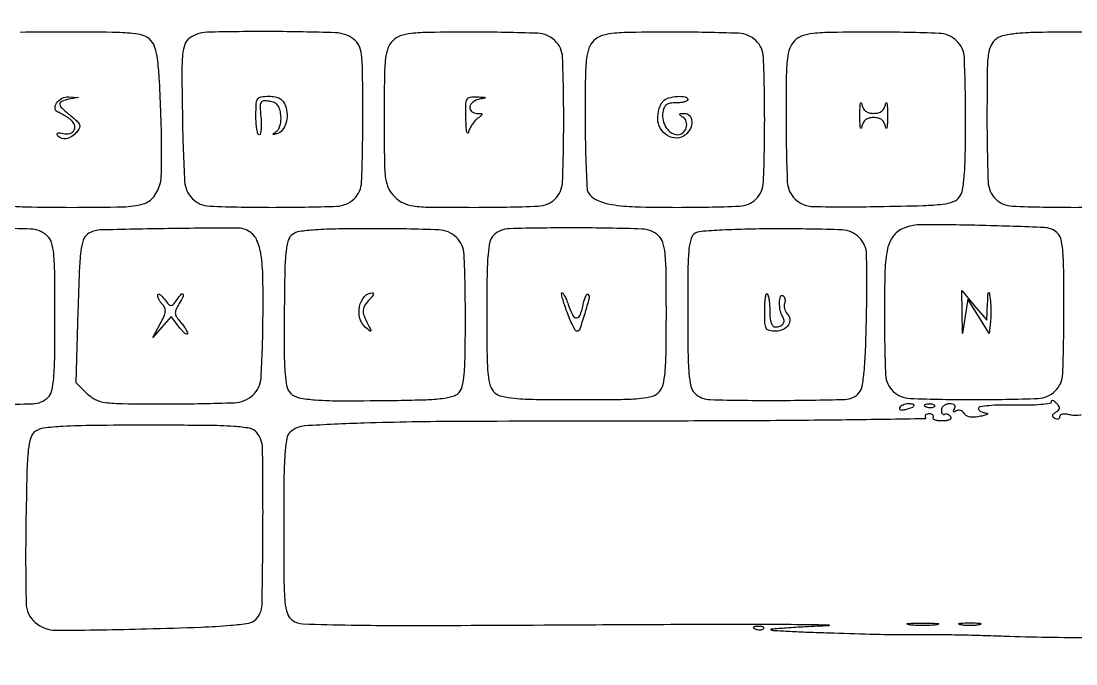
# Model space of a CAD drawing. Extents: x 7 to 700, y 0 to 284.
# Drawn here: x 153.1 to 399.8, y 0.1 to 150.6 of the extents above; entities that cross this region are included whole.
import ezdxf

# ---------------------------------------------------------------- set-up
doc = ezdxf.new("R2010")
doc.units = 0
doc.header["$MEASUREMENT"] = 0

msp = doc.modelspace()

# ---------------------------------------------------------------- linework, layer by layer
for points in [[(443.859376, 283.971217, 0.000339), (384.181771, 283.882304, 0.000007), (330.149611, 283.764399, 0.674481), (330.083333, 283.599332, 0.171923), (331.054457, 283.159456, 0.001577), (339.0721, 282.503456, 0.005603), (347.70319, 281.921895, 0.005312), (356.5, 281.521803, -0.00051), (361.441736, 281.344583, -0.000199), (368.2625, 281.090291, -0.000197), (375.64166, 280.809318, -0.000246), (382.5, 280.542089, 0.004444), (391.383916, 280.270619, 0.000965), (406.725, 279.967884, 0.001006)], [(148.338677, 107.639633, 0.032239), (154.131317, 107.127405, 0.005936), (164.86283, 107, 0.005395), (176.942316, 107.130332, 0.061657), (181.646035, 107.815927, 0.166047), (184.105663, 109.487792, 0.100035), (185.640384, 112.703311, 0.055343), (185.868749, 114.380458, 0.004667), (185.93616, 118.751171, 0.006155), (185.903623, 123.980228, 0.004721), (185.743804, 129.692024, 0.004251), (185.389177, 137.409845, 0.021256), (184.970128, 141.719794, 0.03844), (184.37942, 144.408418, 0.111066), (183.446931, 146.058641, 0.130055), (181.776374, 147.144977, 0.05528), (179.14359, 147.699172, 0.02193), (174.448921, 147.94901, 0.002329), (163.5, 148, 0.002456), (152.825452, 147.947572, 0.02052)], [(401.001326, 58.3757, -0.050634), (399.717358, 58.254797, -0.059723), (398.507285, 58.408816, 0.032851), (397.479153, 58.596144, 0.073045), (396.6855, 58.571307, 0.123082), (396.188359, 58.348075, 0.22988), (396, 57.960035, -0.122191), (395.911812, 57.604561, -0.18776), (395.674888, 57.399579, -0.150903), (395.316577, 57.384342, -0.074268), (394.893237, 57.565983, -0.077204), (394.473772, 57.924834, -0.220194), (394.371769, 58.285602, -0.171082), (394.577068, 58.66427, -0.045414), (395.134878, 59.083359, 0.05041), (395.75984, 59.562721, 0.193447), (395.961785, 59.998924, 0.172288), (395.816026, 60.487696, 0.038607), (395.241641, 61.158359, 0.036567), (394.764026, 61.570794, 0.102426), (394.365079, 61.756206, 0.239822), (394.113212, 61.694612, 0.218754), (394.001182, 61.45, -0.374199), (393.671312, 61.069997, -0.012968), (391.567988, 60.829532, -0.018004), (388.843026, 60.687996, -0.009881), (385.501182, 60.700932, 0.009873), (382.156762, 60.713931, 0.018036), (379.432135, 60.572323, 0.01303), (377.330754, 60.331608, 0.373746), (377, 59.950932, 0.17214), (377.132047, 59.578752, 0.085319), (377.514063, 59.244581, 0.068566), (378.080497, 58.997347, 0.051828), (378.75, 58.881685, -0.119513), (379.1028, 58.770459, -0.557018), (379.104687, 58.599885, -0.072739), (378.562855, 58.357781, -0.01343), (377.5, 58.088508, -0.031364), (376.124053, 57.868486, -0.065607), (375.042329, 57.906546, -0.089513), (374.236678, 58.195843, -0.12422), (373.68854, 58.727855, 0.081797), (373.295973, 59.178724, 0.092165), (372.794363, 59.457576, 0.10072), (372.263337, 59.523114, 0.119466), (371.784031, 59.366524, -0.035505), (371.369475, 59.149332, -0.340386), (371.188127, 59.194587, -0.28369), (371.163993, 59.399528, -0.029494), (371.404508, 59.845492, 0.118633), (371.56069, 60.320902, 0.22285), (371.422254, 60.691741, 0.146455), (370.974038, 60.927448, 0.048361), (370.225684, 61, 0.075368), (369.502676, 60.890394, 0.088961), (368.889211, 60.572297, 0.100709), (368.479113, 60.09925, 0.129084), (368.333333, 59.543989, 0.052244), (368.388271, 59.019649, 0.113411), (368.557827, 58.654426, 0.18716), (368.808341, 58.504173, 0.182949), (369.097568, 58.560301, -0.132021), (369.437411, 58.662103, -0.100584), (369.821818, 58.595337, -0.087971), (370.192454, 58.369141, -0.073577), (370.489919, 58.016312, -0.248009), (370.516663, 57.619914, -0.171595), (370.20112, 57.287069, -0.084384), (369.502387, 57.067994, -0.033877), (368.5, 57, -0.030433), (367.531466, 57.059005, -0.063983), (366.802303, 57.244792, -0.122632), (366.421001, 57.517768, -0.325574), (366.396994, 57.833333, 0.156081), (366.475617, 58.149258, 0.191391), (366.345951, 58.421875, 0.128073), (366.003629, 58.606168, 0.059847), (365.5, 58.666667, 0.059847), (364.996371, 58.606168, 0.128073), (364.654049, 58.421875, 0.191391), (364.524383, 58.149258, 0.156081), (364.603006, 57.833333, -0.5826), (364.415644, 57.491574, -0.000202), (346.222846, 57.23946, -0.002067), (325.741588, 57.04863, -0.001224), (301.309017, 56.981849, 0.000978), (255.802969, 56.879883, 0.006652), (233.330468, 56.486552, 0.007196), (219.470355, 55.859696, 0.176809), (216, 54.353072, 0.163708), (215.195558, 52.832731, 0.023495), (214.785587, 49.288217, 0.014507), (214.556048, 43.429602, 0.002537), (214.5, 32.383674, 0.001823), (214.546458, 19.642822, 0.02083), (214.792218, 14.62587, 0.058219), (215.356678, 11.936829, 0.154698), (216.5, 10.36931, 0.151376), (219.009858, 9.50067, 0.004467), (230.306594, 9.231939, 0.004607), (248.651012, 9.128568, 0.000609), (287.5, 9.314949, -0.000769), (313.03953, 9.429312, -0.001844), (331.971875, 9.41513, -0.004038), (341.997326, 9.28967, -0.967597), (342, 9.073077, 0.00231), (336.506955, 8.798756, 0.004288), (332.053125, 8.517374, 0.00218), (328.516073, 8.247936, 0.824739), (328.5, 8.103885, 0.061615), (329.247595, 7.968195, 0.001396), (332.878125, 7.773117, 0.003115), (337.137603, 7.582769, 0.002102), (342, 7.416291, 0.000199), (351.610241, 7.131523, 0.003219), (354.84883, 7.057712, 0.004585), (357.776518, 7.036696, 0.000601), (364, 7.056579, -0.004548), (367.67568, 7.039308, -0.001853), (372.675, 6.951813, -0.001833), (378.047902, 6.818156, -0.002338), (383, 6.653622, 0.006393), (393.086423, 6.400363, 0.000877), (414.116968, 6.178205, 0.000686)]]:
    msp.add_lwpolyline(points, format="xyb")
for points in [[(192.453461, 146.589628, 0.149952), (191.377532, 145.149774, 0.064215), (190.857915, 142.779368, 0.023695), (190.683137, 138.42998, 0.002278), (190.807824, 127.839628, 0.009257), (191.323047, 113.058123, 0.186568), (193.133567, 109.028231, 0.187684), (197.180194, 107.276168, 0.009387), (211.888278, 107, 0.008728), (226.933233, 107.262659, 0.18605), (230.961724, 108.979216, 0.192871), (232.723425, 112.934405, 0.009493), (233, 127.5, 0.002085), (232.953721, 138.599567, 0.027119), (232.695659, 142.718912, 0.082535), (232.054443, 144.936394, 0.129111), (230.777494, 146.443296, 0.145623), (226.515853, 147.864077, 0.007192), (211.554698, 148.136443, 0.006977), (196.555855, 147.984408, 0.152998)], [(240, 146, 0.108816), (238.890533, 144.263808, 0.060439), (238.312323, 141.806641, 0.024787), (238.054087, 137.56581, 0.002814), (238, 127.954545, 0.002429), (238.050247, 117.611388, 0.030557), (238.326487, 113.716863, 0.083519), (239.031716, 111.425366, 0.080218), (240.454545, 109.454545, 0.08104), (242.434263, 108.030206, 0.083182), (244.746426, 107.325187, 0.030142), (248.69037, 107.049794, 0.002362), (259.232039, 107, 0.009037), (273.994475, 107.266852, 0.187853), (277.984621, 108.989375, 0.190862), (279.726999, 112.947221, 0.009379), (280, 127.5, 0.00953), (279.722264, 142.069563, 0.193511), (277.954347, 146.02399, 0.185472), (273.913503, 147.738656, 0.008633), (258.777494, 148, 0.002629), (248.681782, 147.946924, 0.023904), (244.287583, 147.690396, 0.059185), (241.761031, 147.11388, 0.111161)], [(287, 146, 0.109458), (285.889333, 144.257057, 0.060317), (285.313391, 141.784055, 0.02457), (285.059798, 137.50492, 0.002751), (285.015313, 127.75, 0.004212), (285.074389, 121.44294, 0.006353), (285.241942, 115.950226, 0.002825), (285.469964, 111.286151, 0.134357), (285.765313, 110.399704, 0.140901), (287.816525, 108.664589, 0.065405), (291.18723, 107.653127, 0.033607), (296.727234, 107.132429, 0.006631), (306.711752, 107, 0.0095), (321.080004, 107.273008, 0.1904), (325.016596, 109.004105, 0.187999), (326.731913, 112.966442, 0.009222), (327, 127.5, 0.00953), (326.722264, 142.069563, 0.193511), (324.954347, 146.02399, 0.185472), (320.913503, 147.738656, 0.008633), (305.777494, 148, 0.002629), (295.681782, 147.946924, 0.023904), (291.287583, 147.690396, 0.059185), (288.761031, 147.11388, 0.111161)], [(334, 146, 0.110281), (332.887766, 144.24832, 0.059661), (332.310606, 141.748106, 0.024231), (332.053448, 137.412022, 0.002696), (332, 127.5, 0.010302), (332.299915, 112.945254, 0.196455), (334.152892, 108.896129, 0.185922), (338.351702, 107.189763, 0.009066), (353.646272, 107.186289, 0.002472), (364.096206, 107.425105, 0.022685), (368.623481, 107.756891, 0.056916), (371.123829, 108.348206, 0.149638), (372.582561, 109.44113, 0.116509), (373.291731, 111.124364, 0.022318), (373.698516, 114.438221, 0.015416), (373.935081, 119.50198, 0.003964), (374, 127.69113, 0.010268), (373.70698, 141.957809, 0.192594), (371.905538, 145.974469, 0.184897), (367.802867, 147.723599, 0.009335), (353, 148, 0.002577), (342.756955, 147.947213, 0.023647), (338.316176, 147.691176, 0.058803), (335.768474, 147.115179, 0.111858)], [(381.222506, 146.443296, 0.129111), (379.945557, 144.936394, 0.082535), (379.304341, 142.718912, 0.027119), (379.046279, 138.599567, 0.002085), (379, 127.5, 0.009291), (379.270246, 112.95776, 0.189272), (380.997521, 108.997521, 0.189272), (384.95776, 107.270246, 0.009291), (399.5, 107, 0.009291), (414.04224, 107.270246, 0.189272), (418.002479, 108.997521, 0.189272), (419.729754, 112.95776, 0.009291), (420, 127.5, 0.009291), (419.729754, 142.04224, 0.189272), (418.002479, 146.002479, 0.189272), (414.04224, 147.729754, 0.009291), (399.5, 148, 0.003801), (391.072413, 147.935927, 0.017442), (386.189358, 147.691152, 0.029297), (383.075395, 147.241068, 0.10258)], [(164.25, 132.294267, 0.045872), (162.553045, 131.802699, 0.341852), (162.150125, 131.128024, 0.180047), (162.641517, 130.176523, 0.016169), (164.720582, 128.405813, -0.018705), (166.185373, 127.145403, -0.119062), (166.723936, 126.33376, -0.195897), (166.694951, 125.572636, -0.067041), (166.098137, 124.618248, -0.075789), (164.917861, 123.568814, -0.105402), (163.600981, 123.0649, -0.132793), (162.411935, 123.194544, -0.162554), (161.557637, 123.906741, -0.214761), (161.518823, 124.202524, -0.249166), (161.71661, 124.402056, -0.103734), (162.197256, 124.447698, -0.035946), (162.885761, 124.319623, 0.121859), (164.509539, 124.298096, 0.224521), (165.522355, 125.102125, 0.228965), (165.532486, 126.380037, 0.12494), (164.510965, 127.615641, 0.013198), (163.747736, 128.143389, 0.012242), (162.938597, 128.644052, 0.01233), (162.197072, 129.053938, 0.039658), (161.67828, 129.273907, -0.295811), (161.014139, 130.105639, -0.180533), (161.347256, 131.364896, -0.115081), (162.641774, 132.513658, -0.139974), (164.218615, 132.863818), (166.5, 132.727636)], [(214.902148, 130.75, -0.082545), (215.29355, 128.733276, -0.081199), (215.015367, 126.686194, -0.092593), (214.163199, 125.056369, -0.161818), (212.904497, 124.225368, -0.007358), (212.137555, 124.031214, -0.443937), (212.032653, 124.103348, -0.274159), (212.097766, 124.256352, -0.005187), (212.830076, 124.782376, 0.12244), (213.322363, 125.349817, 0.053874), (213.678006, 126.285328, 0.048304), (213.860391, 127.421918, 0.044088), (213.830076, 128.608507, 0.042731), (213.547484, 130.009248, 0.103153), (213.052493, 130.937124, 0.118017), (212.275922, 131.515567, 0.066271), (211.136919, 131.83437, 0.049596), (209.786592, 131.890378, 0.262995), (209.187499, 131.504687, 0.134485), (208.98212, 130.573543, 0.011201), (209.163344, 128.08437, -0.017747), (209.256764, 126.518471, -0.029646), (209.210359, 125.199784, -0.030524), (209.057752, 124.226172, -0.352131), (208.776426, 124, -0.337225), (208.472293, 124.231442, -0.024741), (208.228075, 125.321875, -0.026496), (208.055995, 126.774944, -0.016225), (208, 128.5, -0.012133), (208.068581, 131.325799, -0.13695), (208.418457, 132.378985, -0.21242), (209.205084, 132.871323, -0.035169), (211.032224, 133, -0.041204), (212.509992, 132.878012, -0.090726), (213.572315, 132.495426, -0.104525), (214.337212, 131.804086, -0.067894)], [(260.25, 132.294267, 0.115506), (258.755929, 131.626571, 0.190372), (258.049241, 130.459029, 0.273356), (258.440772, 129.436325, 0.169469), (259.69113, 129, -0.0137), (260.689785, 128.972632, -0.378864), (260.861828, 128.802741, -0.240978), (260.743777, 128.527792, -0.007787), (259.775489, 127.75, 0.052243), (259.125873, 127.125678, 0.033165), (258.503128, 126.279687, 0.033134), (257.996729, 125.357135, 0.051478), (257.700361, 124.5, -0.462832), (257.516005, 124.405467, -0.255278), (257.335508, 124.629688, -0.030205), (257.191211, 125.851979, -0.008757), (257.116001, 127.75, -0.008227), (257.097021, 131.116321, -0.116731), (257.384928, 132.276591, -0.243338), (258.106176, 132.789066, -0.047497), (259.75, 132.863818, -0.002047), (261.401331, 132.775265, -0.200802), (261.607621, 132.674595, -0.574721), (261.568679, 132.558172, -0.00362)], [(309, 132.210579, -0.279879), (308.816742, 131.908837, -0.05329), (308.192187, 131.664631, -0.043021), (307.303756, 131.502721, -0.027159), (306.25, 131.460579, 0.041328), (304.877721, 131.366741, 0.121552), (304.009539, 131.007024, 0.13883), (303.475316, 130.318943, 0.060941), (303.173236, 129.194958, 0.090925), (303.248926, 127.328396, 0.092367), (303.982891, 125.621467, 0.102654), (305.200413, 124.426851, 0.143807), (306.65383, 124, 0.180027), (307.874661, 124.454288, 0.141745), (308.649661, 125.645732, 0.14351), (308.663784, 127.055505, 0.184881), (307.895717, 128.085612, -0.017031), (307.196003, 128.562804, -0.340732), (307.128638, 128.795824, -0.290203), (307.34103, 128.950858, -0.014226), (308.25, 128.984687, -0.216614), (309.43754, 128.457372, -0.17225), (309.970155, 127.143449, -0.125134), (309.614055, 125.430832, -0.106422), (308.470386, 123.975423, -0.167362), (306.488196, 123.226888, -0.141128), (304.305145, 123.786589, -0.129187), (302.616995, 125.48468, -0.132139), (302, 127.778561, -0.037838), (302.088534, 128.946789, -0.034691), (302.3525, 130.123702, -0.036504), (302.738984, 131.141327, -0.087588), (303.2, 131.8, -0.125175), (304.54155, 132.59751, -0.054207), (306.600012, 132.969917, -0.059735), (308.434026, 132.880612, -0.365826)], [(352.5, 129, 0.060768), (353.59567, 129.133658, 0.109216), (354.403305, 129.534147, 0.111347), (354.956929, 130.231365, 0.064851), (355.294267, 131.25, -0.242272), (355.451451, 131.450179, -0.49677), (355.600334, 131.370313, -0.031579), (355.700658, 130.296605, -0.007508), (355.727636, 128.5, -0.007508), (355.700658, 126.703395, -0.031579), (355.600334, 125.629688, -0.49677), (355.451451, 125.549821, -0.242272), (355.294267, 125.75, 0.064851), (354.956929, 126.768635, 0.111347), (354.403305, 127.465853, 0.109216), (353.59567, 127.866342, 0.060768), (352.5, 128, 0.060768), (351.40433, 127.866342, 0.109216), (350.596695, 127.465853, 0.111347), (350.043071, 126.768635, 0.064851), (349.705733, 125.75, -0.242272), (349.548549, 125.549821, -0.49677), (349.399666, 125.629688, -0.031579), (349.299342, 126.703395, -0.007508), (349.272364, 128.5, -0.007508), (349.299342, 130.296605, -0.031579), (349.399666, 131.370313, -0.49677), (349.548549, 131.450179, -0.242272), (349.705733, 131.25, 0.064851), (350.043071, 130.231365, 0.111347), (350.596695, 129.534147, 0.109216), (351.40433, 129.133658, 0.060768)], [(120.222506, 100.443296, 0.129051), (118.945632, 98.936839, 0.082571), (118.304387, 96.720601, 0.027139), (118.046295, 92.604084, 0.002087), (118, 81.514725, 0.003076), (118.057926, 72.099749, 0.017617), (118.295229, 67.111334, 0.031742), (118.737802, 64.106321, 0.144929), (119.571429, 62.571429, 0.192564), (123.192983, 61.019182, 0.006114), (139.5, 60.819769, 0.006114), (155.807017, 61.019182, 0.192564), (159.428571, 62.571429, 0.144669), (160.261634, 64.103416, 0.03189), (160.704514, 67.095441, 0.0177), (160.941973, 72.059568, 0.003101), (161, 81.416441, 0.002645), (160.946622, 91.506464, 0.021437), (160.69958, 96.12425, 0.049677), (160.17795, 98.757172, 0.135922), (159.171259, 100.345012, 0.177788), (155.282582, 101.914745, 0.00731), (139.977369, 102.177158, 0.008206), (124.808808, 101.966487, 0.146207)], [(168.602981, 100.69896, 0.160092), (167.619368, 99.326799, 0.045198), (167.053022, 96.722233, 0.021113), (166.680315, 92.16236, 0.00295), (166.363887, 82.70147), (165.904071, 66.00502), (168.406581, 63.50251, 0.080215), (170.431053, 62.040924, 0.084496), (172.776972, 61.323887, 0.029824), (176.795823, 61.048514, 0.002196), (187.843761, 61, 0.009143), (202.977277, 61.276768, 0.176037), (207.266357, 63.015179, 0.197426), (209.195055, 67.034761, 0.01197), (209.653001, 80.65854, 0.006268), (209.624526, 90.565256, 0.032981), (209.182685, 95.98472, 0.065365), (208.249102, 99.258061, 0.144414), (206.600296, 101.234687, 0.148754), (203.582246, 102.14646, 0.003036), (187.563675, 102.017895, 0.00298), (171.526769, 101.696171, 0.152504)], [(216.573271, 100.677235, 0.15969), (215.571823, 99.282504, 0.050353), (215.041721, 96.737972, 0.021626), (214.761784, 92.19369, 0.002642), (214.632141, 82.217553, 0.0031), (214.618121, 72.933512, 0.017734), (214.815901, 68.010607, 0.031953), (215.232494, 65.043693, 0.14616), (216.048102, 63.52793, 0.146949), (218.04095, 62.451948, 0.03393), (221.863709, 61.931047, 0.017594), (228.340542, 61.721048, 0.002725), (241.178571, 61.826621, 0.00506), (247.726468, 61.982453, 0.021984), (251.596997, 62.284483, 0.036743), (254.051545, 62.770016, 0.129887), (255.428571, 63.571429, 0.142349), (256.25664, 65.077877, 0.033192), (256.702174, 67.958667, 0.018445), (256.941059, 72.713858, 0.003327), (257, 81.571429, 0.010236), (256.705606, 95.950559, 0.193758), (254.889627, 99.97681, 0.184038), (250.754709, 101.726525, 0.009077), (235.69113, 102, 0.003871), (227.281026, 101.934887, 0.0134), (221.841742, 101.704767, 0.0168), (218.18448, 101.327925, 0.12441)], [(263.571429, 100.428571, 0.143313), (262.741287, 98.911572, 0.032655), (262.296842, 95.985461, 0.018134), (262.058556, 91.144936, 0.003231), (262, 82.083559, 0.00276), (262.053942, 72.312247, 0.021971), (262.301923, 67.806037, 0.05064), (262.825012, 65.226939, 0.134282), (263.828741, 63.654988, 0.1276), (265.521849, 62.769797, 0.035657), (268.498522, 62.299721, 0.018369), (273.475536, 62.057596, 0.002969), (283.173753, 62, 0.002592), (293.418523, 62.053116, 0.021186), (298.090441, 62.299721, 0.049214), (300.749561, 62.820643, 0.136701), (302.345012, 63.828741, 0.124933), (303.224253, 65.489177, 0.037127), (303.697268, 68.344137, 0.019263), (303.941229, 73.08172, 0.003232), (304, 82.173753, 0.002823), (303.945754, 91.78111, 0.022256), (303.697268, 96.229871, 0.051141), (303.17343, 98.781349, 0.13342), (302.171259, 100.345012, 0.177902), (298.245949, 101.928528, 0.00729), (282.772492, 102.187644, 0.006964), (267.243043, 102.004959, 0.192244)], [(310.75, 100.919901, 0.18969), (309.782125, 99.694354, 0.049716), (309.289837, 97.191125, 0.021197), (309.050874, 92.638844, 0.002514), (309, 82.521738, 0.003075), (309.057919, 73.102617, 0.017611), (309.295211, 68.112468, 0.031731), (309.737762, 65.106528, 0.144948), (310.571429, 63.571429, 0.192356), (314.257129, 61.989937, 0.006826), (329.998233, 61.807227, 0.006391), (345.817448, 62.041792, 0.215614), (349.127555, 63.650298, 0.131913), (349.810172, 65.133135, 0.018275), (350.262241, 68.523271, 0.014608), (350.598485, 73.548778, 0.004378), (350.819762, 81.219354, 0.009582), (350.833302, 95.916892, 0.193188), (349.126594, 99.954577, 0.190695), (345.093767, 101.718606, 0.009298), (330.226947, 101.969591, 0.004989), (323.109268, 101.886356, 0.008043), (317.050976, 101.657506, 0.005057), (312.107439, 101.340908, 0.113824)], [(359.315372, 102.027084, 0.13738), (357.046063, 100.231414, 0.104949), (355.751377, 97.326085, 0.045771), (355.141271, 92.205911, 0.00678), (355, 81.788248, 0.010189), (355.284901, 67.809513, 0.19604), (357.052534, 63.934098, 0.182305), (361.075275, 62.256736, 0.0086), (376, 62, 0.009004), (390.979433, 62.26976, 0.190185), (394.988377, 64.021208, 0.18908), (396.732485, 68.042032, 0.008882), (397, 83.100062, 0.003002), (396.944262, 92.3844, 0.019824), (396.704626, 97.019906, 0.039819), (396.238342, 99.72189, 0.157943), (395.349637, 101.127555, 0.164438), (392.392913, 102.266733, 0.00421), (377.935158, 102.749468, 0.005903), (363.851025, 102.934722, 0.099754)], [(189.561829, 85.44113, -0.02497), (190.624709, 86.735318, -0.626717), (190.963465, 86.635564, -0.166468), (190.827355, 85.818948, -0.015796), (189.794388, 84.042371, 0.046975), (189.255098, 82.965724, 0.125858), (189.15314, 82.12076, 0.115511), (189.467649, 81.285996, 0.036327), (190.294388, 80.227199, -0.02281), (190.945635, 79.438053, -0.025998), (191.492445, 78.625524, -0.026473), (191.878834, 77.896624, -0.115164), (191.977764, 77.421259, -0.48799), (191.802544, 77.29116, -0.102535), (191.40575, 77.494551, -0.041935), (190.791467, 78.080556, -0.017483), (190.061705, 78.964447), (188.167882, 81.428894), (186.011076, 78.964447), (183.854269, 76.5), (185.636946, 79.740188, 0.019717), (186.479866, 81.426439, 0.074158), (186.801244, 82.560812, 0.121958), (186.701675, 83.425178, 0.107408), (186.209812, 84.190188, -0.039823), (185.749214, 84.730642, -0.036431), (185.364724, 85.353055, -0.038427), (185.104777, 85.961576, -0.089533), (185.031803, 86.45, -0.332637), (185.190926, 86.649808, -0.203359), (185.50371, 86.604062, -0.068247), (186.002437, 86.198483, -0.024685), (186.593633, 85.5, 0.014373), (187.611729, 84.245592, 0.213257), (188.111768, 84.010153, 0.225794), (188.604482, 84.232737, 0.016176)], [(234.571429, 85.428571, 0.049832), (233.482622, 84.098047, 0.129563), (233.086379, 82.935711, 0.110001), (233.28451, 81.60918, 0.030544), (234.16372, 79.684259, -0.003511), (234.881437, 78.314033, -0.262682), (234.872194, 78.072664, -0.448691), (234.69384, 78.041087, -0.005365), (233.66372, 78.872445, -0.158268), (232.325634, 80.97339, -0.112589), (232.244258, 83.784081, -0.127065), (233.364037, 86.113709, -0.220985), (235.271429, 87, -0.346648), (235.454396, 86.855824, -0.165261), (235.425268, 86.538393, -0.065462), (235.115457, 86.032858, -0.02622)], [(281.149845, 84, 0.031273), (282.125957, 81.678047, 0.290685), (283.014547, 81.139904, 0.309101), (283.832497, 81.724848, 0.033565), (284.515705, 84.071506, -0.016955), (284.808275, 85.216774, -0.033112), (285.131434, 86.101476, -0.04662), (285.436853, 86.648019, -0.468777), (285.664471, 86.668862, -0.265645), (285.917076, 85.742097, -0.009735), (284.898822, 82.100645, -0.009144), (283.740047, 78.488415, -0.320903), (283.057412, 78, -0.268757), (282.741671, 78.182928, -0.012294), (282.125369, 79.321875, -0.017675), (281.448068, 80.775377, -0.011447), (280.763582, 82.5, -0.009255), (280.15997, 84.226012, -0.016216), (279.733776, 85.678125, -0.010916), (279.462508, 86.830342, -0.47696), (279.599902, 87, -0.262118), (279.846879, 86.860974, -0.01713), (280.263154, 86.11875, -0.021341), (280.712554, 85.149622, -0.014025)], [(328.2, 82.566667, 0.027787), (328.281421, 81.102701, 0.055508), (328.536449, 79.972973, 0.081868), (328.929701, 79.246748, 0.231805), (329.433333, 79, 0.079712), (330.569369, 79.182269, 0.153193), (331.311579, 79.714604, 0.184884), (331.535315, 80.49579, 0.12212), (331.229467, 81.38948, -0.094795), (330.656667, 82.808126, -0.050909), (330.480758, 84.694309, -0.072545), (330.700931, 86.116682, -0.491085), (331.272652, 86.331492, -0.122797), (331.565547, 86.031154, -0.081425), (331.738691, 85.579383, -0.073447), (331.768898, 85.04878, -0.069272), (331.646319, 84.520704, 0.088517), (331.537405, 83.953879, 0.062792), (331.610036, 83.309027, 0.061467), (331.844219, 82.68754, 0.075709), (332.210928, 82.189072, -0.166791), (332.856072, 80.869927, -0.175104), (332.537968, 79.463084, -0.143754), (331.301777, 78.387191, -0.108074), (329.531385, 78, -0.058197), (328.095479, 78.167698, -0.21347), (327.38561, 78.710881, -0.112972), (327.066116, 79.856242, -0.011761), (327, 82.666667, -0.012097), (327.042336, 84.416217, -0.024529), (327.17625, 85.78625, -0.033067), (327.3677, 86.673188, -0.57173), (327.6, 86.733333, -0.143271), (327.834321, 86.305219, -0.018295), (328.02375, 85.261875, -0.020202), (328.156131, 83.976365, -0.015556)], [(379.816422, 80.25), (379.5, 77.5), (377, 81.5), (374.5, 85.5), (373.891905, 81.5), (373.283811, 77.5), (373.182546, 82.5), (373.081281, 87.5), (376.040641, 84.037774), (379, 80.575548), (379.149832, 84.537774, -0.002957), (379.239033, 86.577193, -0.097176), (379.357171, 87.053001, -0.727847), (379.496822, 87.035501, -0.009362), (379.716254, 85.75, -0.020695), (379.853235, 84.497821, -0.012342), (379.917522, 83, -0.012345), (379.907817, 81.502107, -0.020851)], [(358.557637, 60.093259, 0.236417), (358.53149, 59.80112, 0.238295), (358.749762, 59.606613, 0.095442), (359.266748, 59.570513, 0.033809), (359.99862, 59.70989, 0.020231), (361.475053, 60.160521, 0.209047), (361.930595, 60.583925, 0.493596), (361.747863, 60.912738, 0.036651), (360.559017, 61, 0.056553), (359.966253, 60.93274, 0.049897), (359.376706, 60.733645, 0.052741), (358.877374, 60.440555, 0.095554)], [(364.8125, 60.316886, 0.051402), (365.359369, 60.160852, 0.05415), (365.916927, 60.123424, 0.060344), (366.402231, 60.202593, 0.126455), (366.729167, 60.395833, 0.296942), (366.77538, 60.614691, 0.208169), (366.592839, 60.799335, 0.077125), (366.112848, 60.910055, 0.028489), (365.416667, 60.921053, 0.018894), (364.670344, 60.862007, 0.168741), (364.37858, 60.720685, 0.470617), (364.395823, 60.538436, 0.054073)], [(156.44113, 54.582314, 0.159824), (155.331469, 53.037884, 0.051039), (154.75083, 50.23222, 0.019824), (154.427807, 45.065509, 0.001964), (154.19331, 32.639004, 0.00881), (154.24228, 14.355324, 0.212882), (156.365809, 9.842323, 0.180578), (161.280575, 8.024926, 0.006048), (182.371451, 8.345775, 0.002233), (195.176599, 8.752757, 0.012287), (202.071541, 9.172558, 0.01806), (206.303796, 9.689321, 0.158185), (207.965756, 10.536438, 0.193584), (209.42352, 13.95381, 0.004268), (209.647689, 32.282769, 0.004634), (209.546129, 50.501838, 0.171016), (208.127555, 54.345056, 0.17717), (206.53243, 55.274834, 0.028102), (202.877399, 55.718708, 0.014355), (196.455214, 55.949699, 0.001811), (182.568685, 56, 0.002314), (169.984299, 55.94175, 0.011238), (162.849846, 55.715282, 0.015705), (158.342798, 55.32847, 0.129156)], [(324.8125, 8.316886, 0.051402), (325.359369, 8.160852, 0.05415), (325.916927, 8.123424, 0.060344), (326.402231, 8.202593, 0.126455), (326.729167, 8.395833, 0.296942), (326.77538, 8.614691, 0.208169), (326.592839, 8.799335, 0.077125), (326.112848, 8.910055, 0.028489), (325.416667, 8.921053, 0.018894), (324.670344, 8.862007, 0.168741), (324.37858, 8.720685, 0.470617), (324.395823, 8.538436, 0.054073)], [(367.25, 9.276604, -0.019375), (365.770235, 9.150935, -0.011494), (364, 9.110234, -0.011494), (362.229765, 9.150935, -0.019375), (360.75, 9.276604, -0.108536), (360.333801, 9.423685, -0.707215), (360.364062, 9.56145, -0.025693), (361.670434, 9.655793, -0.005179), (364, 9.679926, -0.005179), (366.329566, 9.655793, -0.025693), (367.635938, 9.56145, -0.707215), (367.666199, 9.423685, -0.108536)], [(377.25, 9.294267, -0.029693), (376.225293, 9.159351, -0.017887), (375, 9.115502, -0.017887), (373.774707, 9.159351, -0.029693), (372.75, 9.294267, -0.142433), (372.439977, 9.453014, -0.611425), (372.482812, 9.600334, -0.039503), (373.38851, 9.701569, -0.008087), (375, 9.727636, -0.008087), (376.61149, 9.701569, -0.039503), (377.517188, 9.600334, -0.611425), (377.560023, 9.453014, -0.142433)]]:
    msp.add_lwpolyline(points, format="xyb", close=True)

doc.saveas('drawing.dxf')
